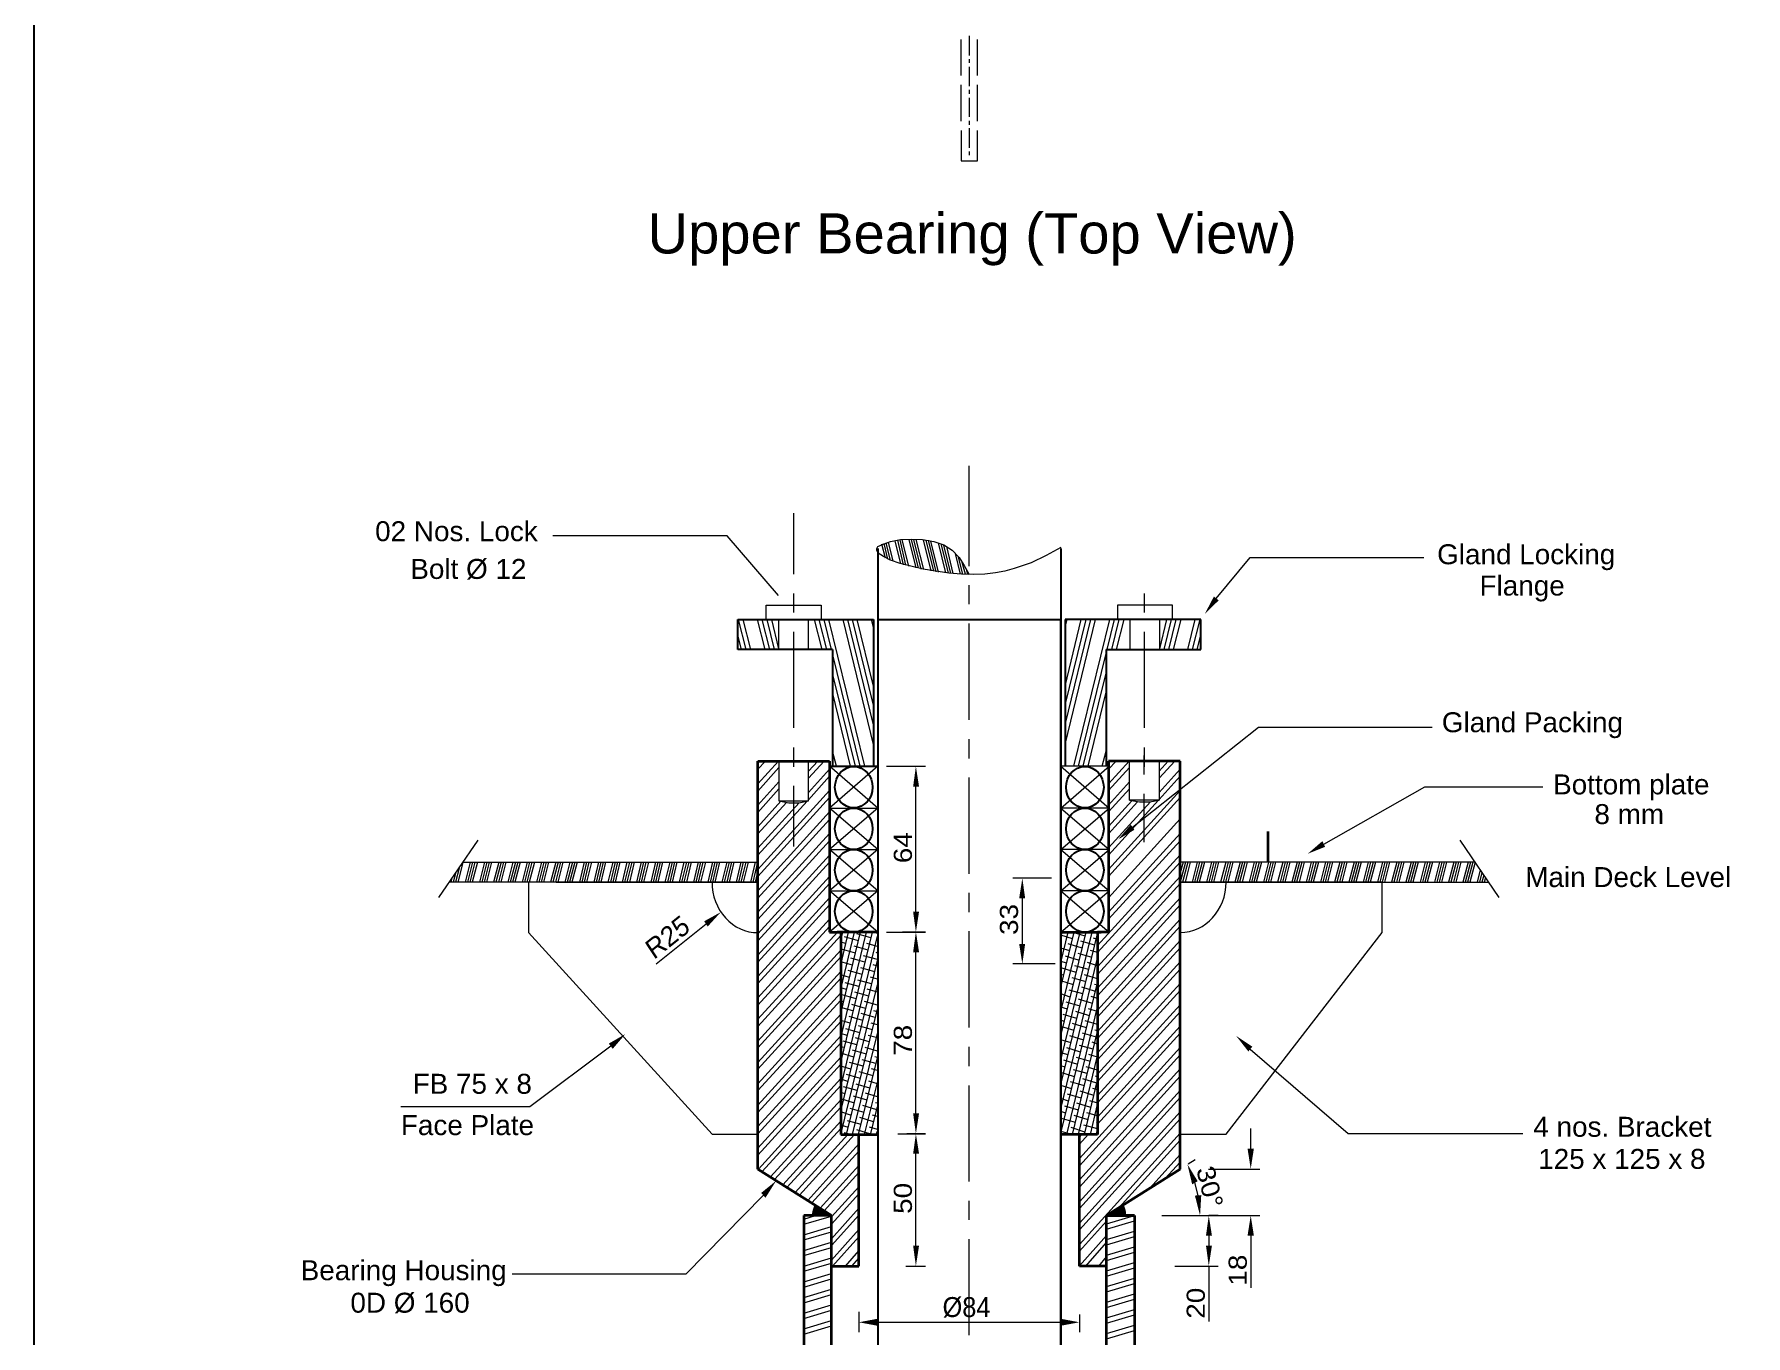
# Model space of a CAD drawing. Header units: inches. Extents: x 12838 to 25100, y 14333 to 18831.
# Drawn here: x 12838 to 13575, y 16891 to 17452 of the extents above; entities that cross this region are included whole.
import ezdxf

# ---------------------------------------------------------------- set-up
doc = ezdxf.new("R2010")
doc.units = ezdxf.units.IN
doc.header["$MEASUREMENT"] = 0
for name, color, linetype in [('1', 50, 'Continuous'), ('PDF3_Geometry', 7, 'Continuous'), ('PDF5_Geometry', 7, 'Continuous'), ('PDF5_Solid Fills', 7, 'Continuous'), ('PDF5_Text', 7, 'Continuous')]:
    doc.layers.add(name, color=color, linetype=linetype)
doc.styles.add('PDF Arial', font='arial.ttf')

msp = doc.modelspace()

# ---------------------------------------------------------------- linework, layer by layer
msp.add_lwpolyline([(12837.68468, 18310.24436), (20954.97252, 18310.24436), (20954.97252, 14778.63032), (12837.68468, 14778.63032)], close=True)
at = {"layer": '1'}
for p, q in [((13201.03497, 17230.17357), (13201.03497, 16859.67357)), ((13279.78497, 17230.17357), (13279.78497, 16859.67357)), ((13140.69406, 17186.67357), (13140.69406, 17199.61107)), ((13140.69406, 17199.61107), (13199.15997, 17199.61107)), ((13199.15997, 17199.61107), (13199.15997, 17136.42357)), ((13201.03497, 17199.6968), (13279.78497, 17199.6968)), ((13279.78497, 16859.29857), (13279.78497, 17199.84208)), ((13340.12588, 17199.61107), (13281.65997, 17199.61107)), ((13281.65997, 17199.61107), (13281.65997, 17136.42357)), ((13340.12588, 17186.67357), (13340.12588, 17199.61107)), ((13181.4327, 17186.67357), (13140.69406, 17186.67357)), ((13181.4327, 17186.67357), (13181.4327, 17136.42357)), ((13299.38724, 17186.67357), (13299.38724, 17136.42357)), ((13299.38724, 17186.67357), (13340.12588, 17186.67357)), ((13149.38724, 16962.98607), (13149.38724, 17138.67357)), ((13149.89861, 17138.67357), (13180.23952, 17138.67357)), ((13180.23952, 17138.67357), (13180.23952, 17064.98607)), ((13180.23952, 17136.42357), (13181.4327, 17136.42357)), ((13180.23952, 17136.42357), (13201.03497, 17136.42357)), ((13180.23952, 17064.98607), (13185.01224, 17064.98607)), ((13185.01224, 17064.98607), (13185.01224, 16977.79857)), ((13185.01224, 16977.79857), (13200.52361, 16977.79857)), ((13192.85315, 16977.79857), (13192.85315, 16921.17357)), ((13192.85315, 16921.17357), (13181.09179, 16921.17357))]:
    msp.add_line(p, q, dxfattribs=at)
for centre, start_param, end_param in [((13190.63724, 17127.42357), -1.570796327, 4.71238898), ((13290.1827, 17127.42357), 4.71238898, 10.995574288), ((13190.63724, 17109.51732), -1.570796327, 4.71238898), ((13290.1827, 17109.51732), 4.71238898, 10.995574288), ((13190.64068, 17091.70776), 4.71238898, 10.995574288), ((13290.17926, 17091.70776), 4.71238898, 10.995574288), ((13190.64068, 17073.89526), 4.71238898, 10.995574288), ((13290.17926, 17073.89526), 4.71238898, 10.995574288)]:
    msp.add_ellipse(centre, major_axis=(0, 8.90625), ratio=0.909090909, start_param=start_param, end_param=end_param, dxfattribs=at)
at = {"layer": 'PDF3_Geometry', "linetype": 'ByBlock', "lineweight": 18}
for points in [[(13236.84747, 17433.87194), (13236.84747, 17449.43444)], [(13240.40997, 17450.93444), (13240.40997, 17442.49694)], [(13243.97247, 17433.87194), (13243.97247, 17449.43444)], [(13240.40997, 17440.99694), (13240.40997, 17439.30944)], [(13240.40997, 17437.62194), (13240.40997, 17429.37194)], [(13236.84747, 17414.18444), (13236.84747, 17429.93444)], [(13240.40997, 17427.68444), (13240.40997, 17425.99694)], [(13243.97247, 17414.18444), (13243.97247, 17429.93444)], [(13240.40997, 17424.30944), (13240.40997, 17416.05944)], [(13240.40997, 17414.37194), (13240.40997, 17412.68444)], [(13240.40997, 17411.18444), (13240.40997, 17402.74694)], [(13236.84747, 17410.24694), (13236.84747, 17397.12194), (13243.97247, 17397.12194), (13243.97247, 17410.24694)], [(13240.40997, 17401.24694), (13240.40997, 17399.55944)]]:
    msp.add_lwpolyline(points, dxfattribs=at)
at = {"layer": 'PDF5_Geometry', "lineweight": 18}
for p, q in [((13240.40997, 17222.67357), (13240.40997, 17265.79857)), ((13164.89861, 17219.11107), (13164.89861, 17245.36107)), ((13210.75363, 17234.02024), (13215.3559, 17234.20774)), ((13217.56906, 17221.92357), (13214.50088, 17234.11107)), ((13215.3559, 17234.20774), (13220.29909, 17234.02024)), ((13218.59179, 17221.73607), (13215.52361, 17234.11107)), ((13219.61452, 17221.36107), (13216.54633, 17234.11107)), ((13220.8077, 17221.17357), (13217.56906, 17234.11107)), ((13200.52636, 17230.27024), (13201.03772, 17231.02024)), ((13200.52636, 17229.52024), (13200.52636, 17230.27024)), ((13201.20818, 17228.20774), (13200.52636, 17229.52024)), ((13201.03772, 17231.02024), (13203.25363, 17232.14524)), ((13203.42409, 17226.70774), (13201.20818, 17228.20774)), ((13204.27361, 17226.04857), (13202.73952, 17232.04857)), ((13203.25363, 17232.14524), (13206.49227, 17233.27024)), ((13206.49227, 17225.20774), (13203.42409, 17226.70774)), ((13205.29633, 17225.67357), (13203.76224, 17232.42357)), ((13206.48952, 17225.11107), (13204.61452, 17232.61107)), ((13207.6827, 17224.73607), (13205.63724, 17232.98607)), ((13206.49227, 17233.27024), (13210.75363, 17234.02024)), ((13210.92133, 17223.61107), (13208.53497, 17233.54857)), ((13212.11452, 17223.23607), (13209.5577, 17233.73607)), ((13213.13724, 17223.04857), (13210.58043, 17233.92357)), ((13214.33043, 17222.67357), (13211.4327, 17233.92357)), ((13220.29909, 17234.02024), (13225.07181, 17233.27024)), ((13224.04633, 17220.61107), (13220.63724, 17233.92357)), ((13225.06906, 17220.42357), (13221.83043, 17233.73607)), ((13226.09179, 17220.23607), (13222.85315, 17233.73607)), ((13227.11452, 17220.04857), (13223.87588, 17233.36107)), ((13225.07181, 17233.27024), (13229.50363, 17231.77024)), ((13230.35315, 17219.67357), (13227.11452, 17232.61107)), ((13231.37588, 17219.67357), (13228.3077, 17232.23607)), ((13232.39861, 17219.48607), (13229.50088, 17231.67357)), ((13229.50363, 17231.77024), (13233.08318, 17229.52024)), ((13233.42133, 17219.48607), (13230.69406, 17231.11107)), ((13233.08318, 17229.52024), (13235.9809, 17226.33274)), ((13236.65997, 17219.11107), (13234.44406, 17228.11107)), ((13273.4809, 17227.27024), (13267.00363, 17224.08274)), ((13279.78772, 17230.64524), (13273.4809, 17227.27024)), ((13210.58318, 17223.70774), (13206.49227, 17225.20774)), ((13215.18545, 17222.58274), (13210.58318, 17223.70774)), ((13220.46954, 17221.27024), (13215.18545, 17222.58274)), ((13231.54909, 17219.58274), (13220.46954, 17221.27024)), ((13237.00363, 17219.20774), (13231.54909, 17219.58274)), ((13237.6827, 17219.11107), (13235.8077, 17226.42357)), ((13235.9809, 17226.33274), (13238.19681, 17222.95774)), ((13238.70543, 17219.11107), (13237.34179, 17224.17357)), ((13238.19681, 17222.95774), (13240.41272, 17219.02024)), ((13239.72815, 17219.11107), (13239.21679, 17221.17357)), ((13251.66272, 17219.77024), (13247.06045, 17219.20774)), ((13255.75363, 17220.52024), (13251.66272, 17219.77024)), ((13259.67409, 17221.64524), (13255.75363, 17220.52024)), ((13267.00363, 17224.08274), (13259.67409, 17221.64524)), ((13242.28772, 17219.02024), (13237.00363, 17219.20774)), ((13240.40997, 17206.17357), (13240.40997, 17214.42357)), ((13247.06045, 17219.20774), (13242.28772, 17219.02024)), ((13152.96679, 17199.61107), (13152.96679, 17205.79857)), ((13152.96679, 17205.79857), (13176.65997, 17205.79857)), ((13164.89861, 17202.61107), (13164.89861, 17210.86107)), ((13176.65997, 17205.79857), (13176.65997, 17199.61107)), ((13327.85315, 17205.79857), (13304.15997, 17205.79857)), ((13304.15997, 17205.79857), (13304.15997, 17199.61107)), ((13315.92133, 17202.61107), (13315.92133, 17210.86107)), ((13327.85315, 17199.61107), (13327.85315, 17205.79857)), ((13144.27361, 17186.67357), (13141.03497, 17199.61107)), ((13146.31906, 17186.67357), (13143.08043, 17199.61107)), ((13152.45543, 17186.67357), (13149.21679, 17199.61107)), ((13154.50088, 17186.67357), (13151.26224, 17199.61107)), ((13156.54633, 17186.67357), (13153.3077, 17199.61107)), ((13158.42133, 17187.04857), (13155.35315, 17199.61107)), ((13158.42133, 17186.67357), (13158.42133, 17199.61107)), ((13171.20543, 17186.67357), (13171.20543, 17199.61107)), ((13177.00088, 17186.67357), (13173.76224, 17199.61107)), ((13179.04633, 17186.67357), (13175.8077, 17199.61107)), ((13181.09179, 17186.67357), (13177.85315, 17199.61107)), ((13195.40997, 17136.42357), (13179.89861, 17199.61107)), ((13199.15997, 17145.79857), (13186.03497, 17199.61107)), ((13199.15997, 17154.23607), (13188.08043, 17199.61107)), ((13199.15997, 17162.67357), (13190.12588, 17199.61107)), ((13199.15997, 17170.92357), (13192.17133, 17199.61107)), ((13199.15997, 17196.23607), (13198.3077, 17199.61107)), ((13240.40997, 17156.48607), (13240.40997, 17197.92357)), ((13281.65997, 17145.79857), (13294.78497, 17199.61107)), ((13281.65997, 17196.23607), (13282.51224, 17199.61107)), ((13281.65997, 17154.23607), (13292.73952, 17199.61107)), ((13281.65997, 17162.67357), (13290.69406, 17199.61107)), ((13281.65997, 17170.92357), (13288.64861, 17199.61107)), ((13285.40997, 17136.42357), (13300.92133, 17199.61107)), ((13299.72815, 17186.67357), (13302.96679, 17199.61107)), ((13301.77361, 17186.67357), (13305.01224, 17199.61107)), ((13303.81906, 17186.67357), (13307.0577, 17199.61107)), ((13309.61452, 17186.67357), (13309.61452, 17199.61107)), ((13322.39861, 17186.67357), (13322.39861, 17199.61107)), ((13322.39861, 17187.04857), (13325.46679, 17199.61107)), ((13324.27361, 17186.67357), (13327.51224, 17199.61107)), ((13326.31906, 17186.67357), (13329.5577, 17199.61107)), ((13328.36452, 17186.67357), (13331.60315, 17199.61107)), ((13334.50088, 17186.67357), (13337.73952, 17199.61107)), ((13336.54633, 17186.67357), (13339.78497, 17199.61107)), ((13142.22815, 17186.67357), (13140.69406, 17192.86107)), ((13164.89861, 17152.92357), (13164.89861, 17194.36107)), ((13315.92133, 17152.92357), (13315.92133, 17194.36107)), ((13338.59179, 17186.67357), (13340.12588, 17192.86107)), ((13193.36452, 17136.42357), (13181.4327, 17184.98607)), ((13287.45543, 17136.42357), (13299.38724, 17184.98607)), ((13191.31906, 17136.42357), (13181.4327, 17176.54857)), ((13289.50088, 17136.42357), (13299.38724, 17176.54857)), ((13189.27361, 17136.42357), (13181.4327, 17168.29857)), ((13291.54633, 17136.42357), (13299.38724, 17168.29857)), ((13240.40997, 17139.79857), (13240.40997, 17148.04857)), ((13149.38724, 17138.11107), (13149.89861, 17138.67357)), ((13149.38724, 17128.92357), (13158.25088, 17138.67357)), ((13149.38724, 17135.11107), (13152.62588, 17138.67357)), ((13158.42133, 17138.67357), (13158.42133, 17121.61107)), ((13164.89861, 17136.23607), (13164.89861, 17144.48607)), ((13171.20543, 17121.61107), (13171.20543, 17138.67357)), ((13171.20543, 17134.36107), (13175.12588, 17138.67357)), ((13171.20543, 17131.36107), (13177.85315, 17138.67357)), ((13183.13724, 17136.42357), (13181.4327, 17142.98607)), ((13297.6827, 17136.42357), (13299.38724, 17142.98607)), ((13300.40997, 17138.11107), (13300.92133, 17138.67357)), ((13300.40997, 17128.92357), (13309.27361, 17138.67357)), ((13300.40997, 17135.11107), (13303.64861, 17138.67357)), ((13309.44406, 17121.79857), (13309.44406, 17138.67357)), ((13315.75088, 17132.86107), (13315.75088, 17141.11107)), ((13315.92133, 17136.23607), (13315.92133, 17144.48607)), ((13322.22815, 17138.67357), (13322.22815, 17121.79857)), ((13322.22815, 17134.36107), (13325.97815, 17138.67357)), ((13322.22815, 17131.36107), (13328.87588, 17138.67357)), ((13149.38724, 17125.73607), (13158.42133, 17135.86107)), ((13171.20543, 17125.17357), (13180.23952, 17135.11107)), ((13171.20543, 17121.98607), (13180.23952, 17132.11107)), ((13201.03497, 17118.42357), (13180.23952, 17136.42357)), ((13180.23952, 17136.42357), (13201.03497, 17136.42357)), ((13201.03497, 17136.42357), (13180.23952, 17118.42357)), ((13204.78497, 17136.42357), (13221.48952, 17136.42357)), ((13240.40997, 17090.11107), (13240.40997, 17131.54857)), ((13279.78497, 17118.42357), (13300.58043, 17136.42357)), ((13300.58043, 17136.42357), (13279.78497, 17136.42357)), ((13279.78497, 17136.42357), (13300.58043, 17118.42357)), ((13279.78772, 16994.77024), (13279.78772, 17136.42357)), ((13300.40997, 17125.92357), (13309.44406, 17135.86107)), ((13322.22815, 17125.17357), (13331.26224, 17135.11107)), ((13322.22815, 17122.17357), (13331.26224, 17132.11107)), ((13149.38724, 17119.73607), (13158.42133, 17129.67357)), ((13149.38724, 17116.54857), (13158.42133, 17126.67357)), ((13149.38724, 17091.98607), (13180.23952, 17125.92357)), ((13164.89861, 17101.92357), (13164.89861, 17127.98607)), ((13217.39861, 17073.79857), (13217.39861, 17127.61107)), ((13300.40997, 17119.73607), (13309.44406, 17129.67357)), ((13300.40997, 17116.73607), (13309.44406, 17126.67357)), ((13300.40997, 17091.98607), (13331.26224, 17125.92357)), ((13315.75088, 17103.79857), (13315.75088, 17124.61107)), ((13149.38724, 17088.98607), (13180.23952, 17122.92357)), ((13149.38724, 17110.36107), (13159.27361, 17121.42357)), ((13149.38724, 17098.17357), (13170.52361, 17121.42357)), ((13149.38724, 17107.36107), (13161.65997, 17120.86107)), ((13149.38724, 17101.17357), (13167.11452, 17120.67357)), ((13149.38724, 17082.79857), (13180.23952, 17116.73607)), ((13158.42133, 17121.61107), (13171.20543, 17121.61107)), ((13158.42133, 17121.61107), (13162.6827, 17120.67357)), ((13162.6827, 17120.67357), (13166.94406, 17120.67357)), ((13166.94406, 17120.67357), (13171.20543, 17121.61107)), ((13201.03497, 17100.61107), (13180.23952, 17118.42357)), ((13180.23952, 17118.42357), (13201.03497, 17118.42357)), ((13201.03497, 17118.42357), (13180.23952, 17100.61107)), ((13279.78497, 17100.61107), (13300.58043, 17118.42357)), ((13300.58043, 17118.42357), (13279.78497, 17118.42357)), ((13279.78497, 17118.42357), (13300.58043, 17100.61107)), ((13300.40997, 17088.98607), (13331.26224, 17122.92357)), ((13300.40997, 17098.17357), (13321.88724, 17121.79857)), ((13300.40997, 17110.54857), (13310.46679, 17121.61107)), ((13300.40997, 17101.36107), (13318.47815, 17121.04857)), ((13300.40997, 17107.36107), (13312.85315, 17121.04857)), ((13322.22815, 17121.79857), (13309.44406, 17121.79857)), ((13309.44406, 17121.79857), (13313.70543, 17121.04857)), ((13313.70543, 17121.04857), (13317.96679, 17121.04857)), ((13317.96679, 17121.04857), (13322.22815, 17121.79857)), ((13149.38724, 17079.61107), (13180.23952, 17113.54857)), ((13300.40997, 17079.79857), (13331.26224, 17113.73607)), ((13012.00088, 17079.98607), (13028.87588, 17104.54857)), ((13149.38724, 17073.61107), (13180.23952, 17107.54857)), ((13149.38724, 17070.42357), (13180.23952, 17104.36107)), ((13300.40997, 17073.61107), (13331.26224, 17107.54857)), ((13300.40997, 17070.61107), (13331.26224, 17104.36107)), ((13468.64861, 17079.98607), (13451.77361, 17104.54857)), ((13022.22815, 17094.98607), (13020.1827, 17086.54857)), ((13022.56906, 17095.17357), (13149.38724, 17095.17357)), ((13025.46679, 17095.17357), (13023.25088, 17086.54857)), ((13026.48952, 17095.17357), (13024.27361, 17086.54857)), ((13027.51224, 17095.17357), (13025.29633, 17086.54857)), ((13028.53497, 17095.17357), (13026.31906, 17086.54857)), ((13031.60315, 17095.17357), (13029.38724, 17086.54857)), ((13032.62588, 17095.17357), (13030.40997, 17086.54857)), ((13033.64861, 17095.17357), (13031.4327, 17086.54857)), ((13034.67133, 17095.17357), (13032.45543, 17086.54857)), ((13037.73952, 17095.17357), (13035.52361, 17086.54857)), ((13038.76224, 17095.17357), (13036.54633, 17086.54857)), ((13039.78497, 17095.17357), (13037.56906, 17086.54857)), ((13040.8077, 17095.17357), (13038.59179, 17086.54857)), ((13043.87588, 17095.17357), (13041.65997, 17086.54857)), ((13044.89861, 17095.17357), (13042.6827, 17086.54857)), ((13045.92133, 17095.17357), (13043.70543, 17086.54857)), ((13046.94406, 17095.17357), (13044.72815, 17086.54857)), ((13050.01224, 17095.17357), (13047.79633, 17086.54857)), ((13051.03497, 17095.17357), (13048.81906, 17086.54857)), ((13052.0577, 17095.17357), (13049.84179, 17086.54857)), ((13053.08043, 17095.17357), (13050.86452, 17086.54857)), ((13056.14861, 17095.17357), (13053.9327, 17086.54857)), ((13057.17133, 17095.17357), (13054.95543, 17086.54857)), ((13058.19406, 17095.17357), (13055.97815, 17086.54857)), ((13059.21679, 17095.17357), (13057.00088, 17086.54857)), ((13062.28497, 17095.17357), (13060.06906, 17086.54857)), ((13063.3077, 17095.17357), (13061.09179, 17086.54857)), ((13064.33043, 17095.17357), (13062.11452, 17086.54857)), ((13065.35315, 17095.17357), (13063.13724, 17086.54857)), ((13068.42133, 17095.17357), (13066.20543, 17086.54857)), ((13069.44406, 17095.17357), (13067.22815, 17086.54857)), ((13070.46679, 17095.17357), (13068.25088, 17086.54857)), ((13071.48952, 17095.17357), (13069.27361, 17086.54857)), ((13074.5577, 17095.17357), (13072.51224, 17086.54857)), ((13075.58043, 17095.17357), (13073.53497, 17086.54857)), ((13076.60315, 17095.17357), (13074.5577, 17086.54857)), ((13077.62588, 17095.17357), (13075.58043, 17086.54857)), ((13080.69406, 17095.17357), (13078.64861, 17086.54857)), ((13081.71679, 17095.17357), (13079.67133, 17086.54857)), ((13082.73952, 17095.17357), (13080.69406, 17086.54857)), ((13083.76224, 17095.17357), (13081.71679, 17086.54857)), ((13086.83043, 17095.17357), (13084.78497, 17086.54857)), ((13087.85315, 17095.17357), (13085.8077, 17086.54857)), ((13088.87588, 17095.17357), (13086.83043, 17086.54857)), ((13089.89861, 17095.17357), (13087.85315, 17086.54857)), ((13092.96679, 17095.17357), (13090.92133, 17086.54857)), ((13093.98952, 17095.17357), (13091.94406, 17086.54857)), ((13095.01224, 17095.17357), (13092.96679, 17086.54857)), ((13096.03497, 17095.17357), (13093.98952, 17086.54857)), ((13099.10315, 17095.17357), (13097.0577, 17086.54857)), ((13100.12588, 17095.17357), (13098.08043, 17086.54857)), ((13101.14861, 17095.17357), (13099.10315, 17086.54857)), ((13102.17133, 17095.17357), (13100.12588, 17086.54857)), ((13105.23952, 17095.17357), (13103.19406, 17086.54857)), ((13106.26224, 17095.17357), (13104.21679, 17086.54857)), ((13107.28497, 17095.17357), (13105.23952, 17086.54857)), ((13108.3077, 17095.17357), (13106.26224, 17086.54857)), ((13111.37588, 17095.17357), (13109.33043, 17086.54857)), ((13112.39861, 17095.17357), (13110.35315, 17086.54857)), ((13113.42133, 17095.17357), (13111.37588, 17086.54857)), ((13114.44406, 17095.17357), (13112.39861, 17086.54857)), ((13117.51224, 17095.17357), (13115.46679, 17086.54857)), ((13118.53497, 17095.17357), (13116.48952, 17086.54857)), ((13119.5577, 17095.17357), (13117.51224, 17086.54857)), ((13120.58043, 17095.17357), (13118.53497, 17086.54857)), ((13123.64861, 17095.17357), (13121.60315, 17086.54857)), ((13124.67133, 17095.17357), (13122.62588, 17086.54857)), ((13125.69406, 17095.17357), (13123.64861, 17086.54857)), ((13126.71679, 17095.17357), (13124.67133, 17086.54857)), ((13129.78497, 17095.17357), (13127.73952, 17086.54857)), ((13130.8077, 17095.17357), (13128.76224, 17086.54857)), ((13131.83043, 17095.17357), (13129.78497, 17086.54857)), ((13132.85315, 17095.17357), (13130.8077, 17086.54857)), ((13135.92133, 17095.17357), (13133.87588, 17086.54857)), ((13136.94406, 17095.17357), (13134.89861, 17086.54857)), ((13137.96679, 17095.17357), (13135.92133, 17086.54857)), ((13138.98952, 17095.17357), (13136.94406, 17086.54857)), ((13142.0577, 17095.17357), (13140.01224, 17086.54857)), ((13143.08043, 17095.17357), (13141.03497, 17086.54857)), ((13144.10315, 17095.17357), (13142.0577, 17086.54857)), ((13145.12588, 17095.17357), (13143.08043, 17086.54857)), ((13148.19406, 17095.17357), (13146.14861, 17086.54857)), ((13149.21679, 17095.17357), (13147.17133, 17086.54857)), ((13149.38724, 17064.23607), (13180.23952, 17098.17357)), ((13149.38724, 17061.23607), (13180.23952, 17095.17357)), ((13201.03497, 17082.79857), (13180.23952, 17100.61107)), ((13180.23952, 17100.61107), (13201.03497, 17100.61107)), ((13201.03497, 17100.61107), (13180.23952, 17082.79857)), ((13279.78497, 17082.79857), (13300.58043, 17100.61107)), ((13300.58043, 17100.61107), (13279.78497, 17100.61107)), ((13279.78497, 17100.61107), (13300.58043, 17082.79857)), ((13279.78497, 17095.17357), (13279.78497, 16859.29857)), ((13295.63724, 17059.17357), (13331.26224, 17098.36107)), ((13331.26224, 17095.17357), (13295.63724, 17056.17357)), ((13458.08043, 17095.17357), (13331.26224, 17095.17357)), ((13332.45543, 17095.17357), (13331.26224, 17090.48607)), ((13333.47815, 17095.17357), (13331.26224, 17086.54857)), ((13334.50088, 17095.17357), (13332.28497, 17086.54857)), ((13335.52361, 17095.17357), (13333.3077, 17086.54857)), ((13338.59179, 17095.17357), (13336.37588, 17086.54857)), ((13339.61452, 17095.17357), (13337.39861, 17086.54857)), ((13340.63724, 17095.17357), (13338.42133, 17086.54857)), ((13341.65997, 17095.17357), (13339.44406, 17086.54857)), ((13344.72815, 17095.17357), (13342.51224, 17086.54857)), ((13345.75088, 17095.17357), (13343.53497, 17086.54857)), ((13346.77361, 17095.17357), (13344.5577, 17086.54857)), ((13347.79633, 17095.17357), (13345.58043, 17086.54857)), ((13350.86452, 17095.17357), (13348.64861, 17086.54857)), ((13351.88724, 17095.17357), (13349.67133, 17086.54857)), ((13352.90997, 17095.17357), (13350.69406, 17086.54857)), ((13353.9327, 17095.17357), (13351.71679, 17086.54857)), ((13357.00088, 17095.17357), (13354.78497, 17086.54857)), ((13358.02361, 17095.17357), (13355.8077, 17086.54857)), ((13359.04633, 17095.17357), (13356.83043, 17086.54857)), ((13360.06906, 17095.17357), (13357.85315, 17086.54857)), ((13363.13724, 17095.17357), (13360.92133, 17086.54857)), ((13364.15997, 17095.17357), (13361.94406, 17086.54857)), ((13365.1827, 17095.17357), (13362.96679, 17086.54857)), ((13366.20543, 17095.17357), (13363.98952, 17086.54857)), ((13369.27361, 17095.17357), (13367.0577, 17086.54857)), ((13370.29633, 17095.17357), (13368.08043, 17086.54857)), ((13371.31906, 17095.17357), (13369.10315, 17086.54857)), ((13372.34179, 17095.17357), (13370.12588, 17086.54857)), ((13375.40997, 17095.17357), (13373.19406, 17086.54857)), ((13376.4327, 17095.17357), (13374.21679, 17086.54857)), ((13377.45543, 17095.17357), (13375.23952, 17086.54857)), ((13378.47815, 17095.17357), (13376.26224, 17086.54857)), ((13381.54633, 17095.17357), (13379.33043, 17086.54857)), ((13382.56906, 17095.17357), (13380.35315, 17086.54857)), ((13383.59179, 17095.17357), (13381.37588, 17086.54857)), ((13384.61452, 17095.17357), (13382.39861, 17086.54857)), ((13387.6827, 17095.17357), (13385.46679, 17086.54857)), ((13388.70543, 17095.17357), (13386.48952, 17086.54857)), ((13389.72815, 17095.17357), (13387.51224, 17086.54857)), ((13390.75088, 17095.17357), (13388.53497, 17086.54857)), ((13393.81906, 17095.17357), (13391.60315, 17086.54857)), ((13394.84179, 17095.17357), (13392.62588, 17086.54857)), ((13395.86452, 17095.17357), (13393.64861, 17086.54857)), ((13396.88724, 17095.17357), (13394.67133, 17086.54857)), ((13399.95543, 17095.17357), (13397.73952, 17086.54857)), ((13400.97815, 17095.17357), (13398.76224, 17086.54857)), ((13402.00088, 17095.17357), (13399.78497, 17086.54857)), ((13403.02361, 17095.17357), (13400.8077, 17086.54857)), ((13406.09179, 17095.17357), (13403.87588, 17086.54857)), ((13407.11452, 17095.17357), (13404.89861, 17086.54857)), ((13408.13724, 17095.17357), (13405.92133, 17086.54857)), ((13409.15997, 17095.17357), (13406.94406, 17086.54857)), ((13412.22815, 17095.17357), (13410.01224, 17086.54857)), ((13413.25088, 17095.17357), (13411.03497, 17086.54857)), ((13414.27361, 17095.17357), (13412.0577, 17086.54857)), ((13415.29633, 17095.17357), (13413.08043, 17086.54857)), ((13418.36452, 17095.17357), (13416.14861, 17086.54857)), ((13419.38724, 17095.17357), (13417.17133, 17086.54857)), ((13420.40997, 17095.17357), (13418.19406, 17086.54857)), ((13421.4327, 17095.17357), (13419.21679, 17086.54857)), ((13424.50088, 17095.17357), (13422.28497, 17086.54857)), ((13425.52361, 17095.17357), (13423.3077, 17086.54857)), ((13426.54633, 17095.17357), (13424.33043, 17086.54857)), ((13427.56906, 17095.17357), (13425.35315, 17086.54857)), ((13430.63724, 17095.17357), (13428.42133, 17086.54857)), ((13431.65997, 17095.17357), (13429.44406, 17086.54857)), ((13432.6827, 17095.17357), (13430.46679, 17086.54857)), ((13433.70543, 17095.17357), (13431.48952, 17086.54857)), ((13436.77361, 17095.17357), (13434.5577, 17086.54857)), ((13437.79633, 17095.17357), (13435.58043, 17086.54857)), ((13438.81906, 17095.17357), (13436.60315, 17086.54857)), ((13439.84179, 17095.17357), (13437.62588, 17086.54857)), ((13442.90997, 17095.17357), (13440.69406, 17086.54857)), ((13443.9327, 17095.17357), (13441.71679, 17086.54857)), ((13444.95543, 17095.17357), (13442.73952, 17086.54857)), ((13445.97815, 17095.17357), (13443.76224, 17086.54857)), ((13449.04633, 17095.17357), (13446.83043, 17086.54857)), ((13450.06906, 17095.17357), (13447.85315, 17086.54857)), ((13451.09179, 17095.17357), (13448.87588, 17086.54857)), ((13452.11452, 17095.17357), (13449.89861, 17086.54857)), ((13455.1827, 17095.17357), (13452.96679, 17086.54857)), ((13456.20543, 17095.17357), (13453.98952, 17086.54857)), ((13457.22815, 17095.17357), (13455.01224, 17086.54857)), ((13458.25088, 17095.17357), (13456.03497, 17086.54857)), ((13017.45543, 17087.86107), (13017.11452, 17086.54857)), ((13019.15997, 17090.29857), (13018.13724, 17086.54857)), ((13020.69406, 17092.54857), (13019.15997, 17086.54857)), ((13149.38724, 17091.61107), (13148.19406, 17086.54857)), ((13149.38724, 17087.48607), (13149.21679, 17086.54857)), ((13149.38724, 17055.04857), (13180.23952, 17088.98607)), ((13275.86452, 17088.23607), (13259.15997, 17088.23607)), ((13295.63724, 17049.98607), (13331.26224, 17088.98607)), ((13460.46679, 17091.79857), (13459.10315, 17086.54857)), ((13461.14861, 17090.67357), (13460.12588, 17086.54857)), ((13462.00088, 17089.54857), (13461.14861, 17086.54857)), ((13462.6827, 17088.42357), (13462.17133, 17086.54857)), ((13149.38724, 17086.54857), (13016.60315, 17086.54857)), ((13050.52361, 17086.54857), (13050.52361, 17064.79857)), ((13062.45543, 17086.54857), (13149.38724, 17086.54857)), ((13149.38724, 17052.04857), (13180.23952, 17085.98607)), ((13149.38724, 17045.86107), (13180.23952, 17079.79857)), ((13201.03497, 17064.98607), (13180.23952, 17082.79857)), ((13180.23952, 17082.79857), (13201.03497, 17082.79857)), ((13201.03497, 17082.79857), (13180.23952, 17064.98607)), ((13240.40997, 17073.61107), (13240.40997, 17081.86107)), ((13263.25088, 17059.92357), (13263.25088, 17079.61107)), ((13279.78497, 17064.98607), (13300.58043, 17082.79857)), ((13300.58043, 17082.79857), (13279.78497, 17082.79857)), ((13279.78497, 17082.79857), (13300.58043, 17064.98607)), ((13295.63724, 17046.79857), (13331.26224, 17085.98607)), ((13295.63724, 17040.79857), (13331.26224, 17079.79857)), ((13418.19406, 17086.54857), (13331.26224, 17086.54857)), ((13331.26224, 17086.54857), (13464.04633, 17086.54857)), ((13418.19406, 17064.79857), (13418.19406, 17086.54857)), ((13149.38724, 17042.86107), (13180.23952, 17076.79857)), ((13295.63724, 17037.61107), (13331.26224, 17076.79857)), ((13050.52361, 17064.79857), (13129.61452, 16977.98607)), ((13105.58043, 17051.29857), (13127.0577, 17068.54857)), ((13149.38724, 17036.67357), (13180.23952, 17070.61107)), ((13149.38724, 17033.48607), (13180.23952, 17067.42357)), ((13149.38724, 17027.48607), (13183.64861, 17064.98607)), ((13185.01224, 17061.42357), (13185.86452, 17064.98607)), ((13185.01224, 17050.92357), (13188.42133, 17064.98607)), ((13185.01224, 17040.42357), (13190.97815, 17064.98607)), ((13185.01224, 17029.92357), (13193.53497, 17064.98607)), ((13185.01224, 17019.42357), (13196.09179, 17064.98607)), ((13185.01224, 17008.92357), (13198.64861, 17064.98607)), ((13200.86452, 17064.42357), (13198.81906, 17064.98607)), ((13204.78497, 17064.98607), (13221.48952, 17064.98607)), ((13211.60315, 17065.17357), (13221.48952, 17065.17357)), ((13240.40997, 17023.92357), (13240.40997, 17065.36107)), ((13279.78497, 17062.36107), (13280.46679, 17064.98607)), ((13279.78497, 17051.86107), (13283.02361, 17064.98607)), ((13279.78497, 17041.36107), (13285.58043, 17064.98607)), ((13279.78497, 17030.86107), (13288.13724, 17064.98607)), ((13279.78497, 17020.36107), (13290.69406, 17064.98607)), ((13279.78497, 17009.86107), (13293.25088, 17064.98607)), ((13290.35315, 17063.29857), (13284.72815, 17064.98607)), ((13295.63724, 17064.61107), (13294.27361, 17064.98607)), ((13295.63724, 17031.42357), (13331.26224, 17070.61107)), ((13295.63724, 17028.42357), (13331.26224, 17067.61107)), ((13351.03497, 16977.98607), (13418.19406, 17064.79857)), ((13149.38724, 17024.29857), (13185.01224, 17063.48607)), ((13149.38724, 17018.11107), (13185.01224, 17057.29857)), ((13185.01224, 16998.42357), (13200.86452, 17063.29857)), ((13187.22815, 17060.11107), (13185.01224, 17060.67357)), ((13191.31906, 17055.98607), (13185.35315, 17057.67357)), ((13192.6827, 17061.23607), (13186.71679, 17062.92357)), ((13196.77361, 17057.29857), (13190.8077, 17058.98607)), ((13197.96679, 17062.54857), (13192.00088, 17064.23607)), ((13200.86452, 17058.79857), (13196.26224, 17060.11107)), ((13279.78497, 16999.36107), (13295.63724, 17064.23607)), ((13284.89861, 17062.17357), (13279.78497, 17063.67357)), ((13283.70543, 17056.92357), (13279.78497, 17058.04857)), ((13288.98952, 17058.04857), (13283.02361, 17059.92357)), ((13294.44406, 17059.36107), (13288.47815, 17061.04857)), ((13295.63724, 17061.79857), (13293.9327, 17062.36107)), ((13295.63724, 17022.23607), (13331.26224, 17061.42357)), ((13295.63724, 17019.23607), (13331.26224, 17058.23607)), ((13149.38724, 17015.11107), (13185.01224, 17054.29857)), ((13185.86452, 17054.86107), (13185.01224, 17055.04857)), ((13185.01224, 16987.92357), (13200.86452, 17052.79857)), ((13190.12588, 17050.73607), (13185.01224, 17052.23607)), ((13195.40997, 17052.04857), (13189.44406, 17053.73607)), ((13200.86452, 17053.17357), (13194.89861, 17054.86107)), ((13200.86452, 17050.36107), (13198.98952, 17050.92357)), ((13200.86452, 17055.98607), (13200.35315, 17056.17357)), ((13217.39861, 16986.98607), (13217.39861, 17056.36107)), ((13277.39861, 17051.29857), (13259.15997, 17051.29857)), ((13279.78497, 16988.86107), (13295.63724, 17053.73607)), ((13282.34179, 17051.67357), (13279.78497, 17052.42357)), ((13287.79633, 17052.79857), (13281.83043, 17054.67357)), ((13291.88724, 17048.86107), (13285.92133, 17050.54857)), ((13293.25088, 17054.11107), (13287.28497, 17055.79857)), ((13295.63724, 17050.54857), (13291.37588, 17051.86107)), ((13295.63724, 17056.17357), (13292.56906, 17057.11107)), ((13295.63724, 17013.04857), (13331.26224, 17052.23607)), ((13149.38724, 17008.92357), (13185.01224, 17048.11107)), ((13149.38724, 17005.92357), (13185.01224, 17045.11107)), ((13188.76224, 17045.48607), (13185.01224, 17046.61107)), ((13192.85315, 17041.54857), (13186.88724, 17043.23607)), ((13194.21679, 17046.79857), (13188.25088, 17048.48607)), ((13198.3077, 17042.67357), (13192.34179, 17044.36107)), ((13199.67133, 17047.92357), (13193.70543, 17049.61107)), ((13200.86452, 17044.73607), (13197.79633, 17045.67357)), ((13281.14861, 17046.42357), (13279.78497, 17046.79857)), ((13285.23952, 17042.29857), (13279.78497, 17043.98607)), ((13279.78497, 16978.36107), (13295.63724, 17043.23607)), ((13286.4327, 17047.54857), (13280.46679, 17049.42357)), ((13290.69406, 17043.61107), (13284.72815, 17045.29857)), ((13295.63724, 17044.92357), (13290.01224, 17046.61107)), ((13295.63724, 17042.11107), (13294.27361, 17042.48607)), ((13295.63724, 17047.73607), (13295.46679, 17047.73607)), ((13295.63724, 17010.04857), (13331.26224, 17049.04857)), ((13295.63724, 17003.86107), (13331.26224, 17042.86107)), ((13149.38724, 16999.73607), (13185.01224, 17038.92357)), ((13149.38724, 16996.73607), (13185.01224, 17035.73607)), ((13185.01224, 16977.79857), (13200.86452, 17042.29857)), ((13187.56906, 17040.23607), (13185.01224, 17040.98607)), ((13186.20543, 17034.98607), (13185.01224, 17035.36107)), ((13191.65997, 17036.29857), (13185.69406, 17037.98607)), ((13197.11452, 17037.42357), (13191.14861, 17039.11107)), ((13200.86452, 17033.48607), (13195.23952, 17035.17357)), ((13200.86452, 17039.11107), (13196.4327, 17040.42357)), ((13200.86452, 17036.29857), (13200.69406, 17036.29857)), ((13283.87588, 17037.04857), (13279.78497, 17038.36107)), ((13289.33043, 17038.36107), (13283.36452, 17040.04857)), ((13293.42133, 17034.23607), (13287.45543, 17036.11107)), ((13294.78497, 17039.48607), (13288.81906, 17041.36107)), ((13295.63724, 17036.48607), (13292.90997, 17037.23607)), ((13295.63724, 17000.67357), (13331.26224, 17039.86107)), ((13149.38724, 16990.54857), (13185.01224, 17029.73607)), ((13190.29633, 17031.04857), (13185.01224, 17032.54857)), ((13187.56906, 16977.79857), (13200.86452, 17031.79857)), ((13194.5577, 17026.92357), (13188.59179, 17028.61107)), ((13195.75088, 17032.17357), (13189.78497, 17033.86107)), ((13199.84179, 17028.23607), (13193.87588, 17029.92357)), ((13200.86452, 17030.67357), (13199.33043, 17031.04857)), ((13282.6827, 17031.79857), (13279.78497, 17032.73607)), ((13286.77361, 17027.86107), (13280.8077, 17029.54857)), ((13288.13724, 17033.11107), (13282.17133, 17034.79857)), ((13282.34179, 16977.79857), (13295.63724, 17032.73607)), ((13292.22815, 17028.98607), (13286.26224, 17030.86107)), ((13295.63724, 17030.86107), (13291.71679, 17031.98607)), ((13295.63724, 16994.67357), (13331.26224, 17033.67357)), ((13295.63724, 16991.48607), (13331.26224, 17030.67357)), ((13149.38724, 16987.36107), (13185.01224, 17026.54857)), ((13149.38724, 16981.36107), (13185.01224, 17020.36107)), ((13189.10315, 17025.79857), (13185.01224, 17026.92357)), ((13187.73952, 17020.54857), (13185.01224, 17021.29857)), ((13193.19406, 17021.67357), (13187.22815, 17023.36107)), ((13190.12588, 16977.79857), (13200.86452, 17021.29857)), ((13198.64861, 17022.98607), (13192.6827, 17024.67357)), ((13200.86452, 17019.42357), (13196.77361, 17020.54857)), ((13200.86452, 17025.04857), (13198.13724, 17025.79857)), ((13281.31906, 17026.54857), (13279.78497, 17027.11107)), ((13285.58043, 17022.61107), (13279.78497, 17024.29857)), ((13280.12588, 17021.29857), (13279.78497, 17021.48607)), ((13289.67133, 17018.48607), (13283.70543, 17020.36107)), ((13290.86452, 17023.73607), (13284.89861, 17025.61107)), ((13284.89861, 16977.79857), (13295.63724, 17022.23607)), ((13295.12588, 17019.79857), (13289.15997, 17021.48607)), ((13295.63724, 17025.23607), (13290.35315, 17026.73607)), ((13295.63724, 17022.42357), (13294.44406, 17022.79857)), ((13295.63724, 16985.29857), (13331.26224, 17024.48607)), ((13295.63724, 16982.29857), (13331.26224, 17021.48607)), ((13149.38724, 16978.17357), (13185.01224, 17017.36107)), ((13186.54633, 17015.29857), (13185.01224, 17015.67357)), ((13192.00088, 17016.42357), (13186.03497, 17018.11107)), ((13196.09179, 17012.48607), (13190.12588, 17014.17357)), ((13197.28497, 17017.73607), (13191.31906, 17019.42357)), ((13200.86452, 17013.79857), (13195.58043, 17015.29857)), ((13240.40997, 17007.23607), (13240.40997, 17015.67357)), ((13284.21679, 17017.36107), (13279.78497, 17018.67357)), ((13283.02361, 17012.11107), (13279.78497, 17013.04857)), ((13288.3077, 17013.23607), (13282.34179, 17015.11107)), ((13293.76224, 17014.54857), (13287.79633, 17016.23607)), ((13287.79633, 16967.48607), (13331.26224, 17015.29857)), ((13295.63724, 17016.79857), (13293.25088, 17017.54857)), ((13149.38724, 16971.98607), (13185.01224, 17011.17357)), ((13149.38724, 16968.98607), (13185.01224, 17008.17357)), ((13190.63724, 17011.17357), (13185.01224, 17012.86107)), ((13185.1827, 17010.04857), (13185.01224, 17010.04857)), ((13189.44406, 17005.92357), (13185.01224, 17007.23607)), ((13194.72815, 17007.23607), (13188.76224, 17008.92357)), ((13192.6827, 16977.79857), (13200.86452, 17010.79857)), ((13200.1827, 17008.36107), (13194.21679, 17010.04857)), ((13200.86452, 17005.36107), (13198.3077, 17006.11107)), ((13200.86452, 17010.98607), (13199.67133, 17011.36107)), ((13281.65997, 17006.86107), (13279.78497, 17007.42357)), ((13287.11452, 17007.98607), (13281.14861, 17009.86107)), ((13291.20543, 17004.04857), (13285.23952, 17005.73607)), ((13292.56906, 17009.29857), (13286.60315, 17010.98607)), ((13287.45543, 16977.79857), (13295.63724, 17011.73607)), ((13287.79633, 16964.29857), (13331.26224, 17012.11107)), ((13287.79633, 16958.29857), (13331.26224, 17006.11107)), ((13295.63724, 17005.54857), (13290.69406, 17007.04857)), ((13295.63724, 17011.17357), (13291.88724, 17012.29857)), ((13149.5577, 16962.98607), (13185.01224, 17001.98607)), ((13151.26224, 16961.86107), (13185.01224, 16998.98607)), ((13188.08043, 17000.67357), (13185.01224, 17001.61107)), ((13192.17133, 16996.73607), (13186.20543, 16998.42357)), ((13193.53497, 17001.98607), (13187.56906, 17003.67357)), ((13197.62588, 16997.86107), (13191.65997, 16999.54857)), ((13198.98952, 17003.11107), (13193.02361, 17004.79857)), ((13195.23952, 16977.79857), (13200.86452, 17000.29857)), ((13200.86452, 16999.73607), (13197.11452, 17000.86107)), ((13240.40997, 16957.54857), (13240.40997, 16998.98607)), ((13285.75088, 17002.73607), (13279.78497, 17004.61107)), ((13280.46679, 17001.61107), (13279.78497, 17001.79857)), ((13284.5577, 16997.48607), (13279.78497, 16998.98607)), ((13290.01224, 16998.79857), (13284.04633, 17000.48607)), ((13287.79633, 16955.11107), (13331.26224, 17002.92357)), ((13295.29633, 16999.92357), (13289.33043, 17001.79857)), ((13290.01224, 16977.79857), (13295.63724, 17001.23607)), ((13295.63724, 17002.73607), (13294.78497, 17002.92357)), ((13154.84179, 16959.61107), (13185.01224, 16992.79857)), ((13186.88724, 16995.42357), (13185.01224, 16995.98607)), ((13190.97815, 16991.29857), (13185.01224, 16993.17357)), ((13196.4327, 16992.61107), (13190.46679, 16994.29857)), ((13200.86452, 16994.11107), (13195.75088, 16995.61107)), ((13200.86452, 16991.29857), (13200.01224, 16991.48607)), ((13283.19406, 16992.23607), (13279.78497, 16993.36107)), ((13288.64861, 16993.54857), (13282.6827, 16995.23607)), ((13292.73952, 16989.42357), (13286.77361, 16991.29857)), ((13287.79633, 16948.92357), (13331.26224, 16996.73607)), ((13287.79633, 16945.92357), (13331.26224, 16993.73607)), ((13294.10315, 16994.67357), (13288.13724, 16996.54857)), ((13292.22815, 16992.42357), (13295.63724, 16991.48607)), ((13295.63724, 16997.11107), (13293.59179, 16997.67357)), ((13156.54633, 16958.48607), (13185.01224, 16989.61107)), ((13160.12588, 16956.23607), (13185.01224, 16983.61107)), ((13185.52361, 16990.17357), (13185.01224, 16990.36107)), ((13189.61452, 16986.04857), (13185.01224, 16987.54857)), ((13193.87588, 16982.11107), (13187.90997, 16983.79857)), ((13195.06906, 16987.36107), (13189.10315, 16989.04857)), ((13199.15997, 16983.23607), (13193.19406, 16985.11107)), ((13200.52361, 16988.48607), (13194.5577, 16990.36107)), ((13197.79633, 16977.79857), (13200.86452, 16989.79857)), ((13200.86452, 16985.67357), (13198.64861, 16986.23607)), ((13282.00088, 16986.98607), (13279.78497, 16987.73607)), ((13286.09179, 16983.04857), (13280.12588, 16984.73607)), ((13287.45543, 16988.29857), (13281.48952, 16989.98607)), ((13291.54633, 16984.17357), (13285.58043, 16986.04857)), ((13287.79633, 16939.73607), (13331.26224, 16987.54857)), ((13287.79633, 16936.73607), (13331.26224, 16984.54857)), ((13295.63724, 16985.86107), (13291.03497, 16987.17357)), ((13292.56906, 16977.79857), (13295.63724, 16990.73607)), ((13129.61452, 16977.98607), (13149.38724, 16977.98607)), ((13162.00088, 16955.11107), (13185.01224, 16980.42357)), ((13165.40997, 16952.86107), (13188.08043, 16977.79857)), ((13167.28497, 16951.73607), (13190.97815, 16977.79857)), ((13188.42133, 16980.79857), (13185.01224, 16981.92357)), ((13189.44406, 16977.79857), (13186.54633, 16978.54857)), ((13197.96679, 16977.98607), (13192.00088, 16979.86107)), ((13200.86452, 16980.04857), (13197.45543, 16980.98607)), ((13200.35315, 16977.79857), (13200.86452, 16979.29857)), ((13209.5577, 16978.17357), (13221.48952, 16978.17357)), ((13221.48952, 16978.17357), (13213.47815, 16978.17357)), ((13280.63724, 16981.73607), (13279.78497, 16982.11107)), ((13279.78497, 16979.29857), (13284.89861, 16977.79857)), ((13290.1827, 16978.92357), (13284.21679, 16980.79857)), ((13287.79633, 16930.54857), (13331.26224, 16978.36107)), ((13287.79633, 16976.67357), (13288.81906, 16977.79857)), ((13287.79633, 16973.67357), (13291.54633, 16977.79857)), ((13295.63724, 16980.23607), (13289.67133, 16981.92357)), ((13294.44406, 16977.79857), (13293.76224, 16977.98607)), ((13295.63724, 16983.04857), (13295.12588, 16983.23607)), ((13295.12588, 16977.79857), (13295.63724, 16980.23607)), ((13331.26224, 16977.98607), (13351.03497, 16977.98607)), ((13361.60315, 16971.79857), (13361.60315, 16980.42357)), ((13170.86452, 16949.48607), (13192.85315, 16973.86107)), ((13172.56906, 16948.36107), (13192.85315, 16970.67357)), ((13217.39861, 16929.98607), (13217.39861, 16969.54857)), ((13304.84179, 16946.29857), (13331.26224, 16975.36107)), ((13318.13724, 16954.73607), (13331.26224, 16969.17357)), ((13176.14861, 16946.11107), (13192.85315, 16964.48607)), ((13177.85315, 16944.98607), (13192.85315, 16961.48607)), ((13324.78497, 16958.86107), (13331.26224, 16965.98607)), ((13334.67133, 16965.23607), (13337.73952, 16967.11107)), ((13343.36452, 16962.98607), (13365.52361, 16962.98607)), ((13181.09179, 16942.36107), (13192.85315, 16955.29857)), ((13338.9327, 16951.54857), (13337.56906, 16957.17357)), ((13181.09179, 16939.17357), (13192.85315, 16952.29857)), ((13240.40997, 16941.04857), (13240.40997, 16949.29857)), ((13169.15997, 16941.42357), (13174.10315, 16942.92357)), ((13169.15997, 16939.17357), (13181.09179, 16942.73607)), ((13181.09179, 16932.98607), (13192.85315, 16946.11107)), ((13181.09179, 16929.98607), (13192.85315, 16943.11107)), ((13287.79633, 16927.54857), (13299.5577, 16940.48607)), ((13299.5577, 16939.36107), (13311.48952, 16942.92357)), ((13299.5577, 16937.11107), (13311.48952, 16940.67357)), ((13323.25088, 16942.92357), (13343.70543, 16942.92357)), ((13347.62588, 16942.92357), (13343.53497, 16942.92357)), ((13343.53497, 16942.92357), (13365.52361, 16942.92357)), ((13169.15997, 16934.67357), (13181.09179, 16938.23607)), ((13169.15997, 16932.42357), (13181.09179, 16935.98607)), ((13181.09179, 16923.79857), (13192.85315, 16936.92357)), ((13181.4327, 16921.17357), (13192.85315, 16933.73607)), ((13240.40997, 16891.36107), (13240.40997, 16932.79857)), ((13287.79633, 16921.36107), (13299.5577, 16934.29857)), ((13299.5577, 16932.61107), (13311.48952, 16936.17357)), ((13299.5577, 16930.36107), (13311.48952, 16933.92357)), ((13343.53497, 16934.29857), (13343.53497, 16929.98607)), ((13361.60315, 16934.29857), (13361.60315, 16911.79857)), ((13169.15997, 16927.92357), (13181.09179, 16931.48607)), ((13169.15997, 16925.67357), (13181.09179, 16929.23607)), ((13169.15997, 16921.17357), (13181.09179, 16924.73607)), ((13187.0577, 16921.17357), (13192.85315, 16927.73607)), ((13189.78497, 16921.17357), (13192.85315, 16924.54857)), ((13290.52361, 16921.17357), (13299.5577, 16931.29857)), ((13296.14861, 16921.17357), (13299.5577, 16925.11107)), ((13299.5577, 16925.86107), (13311.48952, 16929.42357)), ((13299.5577, 16923.61107), (13311.48952, 16927.17357)), ((13169.15997, 16918.92357), (13181.09179, 16922.48607)), ((13169.15997, 16914.42357), (13181.09179, 16917.98607)), ((13213.13724, 16921.17357), (13221.48952, 16921.17357)), ((13298.87588, 16921.17357), (13299.5577, 16922.11107)), ((13299.5577, 16919.11107), (13311.48952, 16922.67357)), ((13299.5577, 16916.86107), (13311.48952, 16920.42357)), ((13328.87588, 16921.17357), (13347.62588, 16921.17357)), ((13343.53497, 16921.17357), (13343.53497, 16897.36107)), ((13169.15997, 16912.17357), (13181.09179, 16915.73607)), ((13169.15997, 16907.67357), (13181.09179, 16911.23607)), ((13299.5577, 16912.36107), (13311.48952, 16915.92357)), ((13299.5577, 16910.11107), (13311.48952, 16913.67357)), ((13169.15997, 16905.42357), (13181.09179, 16908.98607)), ((13169.15997, 16900.92357), (13181.09179, 16904.48607)), ((13299.5577, 16905.61107), (13311.48952, 16909.17357)), ((13299.5577, 16903.36107), (13311.48952, 16906.92357)), ((13299.5577, 16898.86107), (13311.48952, 16902.42357)), ((13169.15997, 16898.67357), (13181.09179, 16902.23607)), ((13169.15997, 16894.17357), (13181.09179, 16897.73607)), ((13169.15997, 16891.92357), (13181.09179, 16895.48607)), ((13192.85315, 16901.48607), (13192.85315, 16892.67357)), ((13200.86452, 16896.98607), (13279.78497, 16896.98607)), ((13287.79633, 16900.36107), (13287.79633, 16892.67357)), ((13299.5577, 16896.61107), (13311.48952, 16900.17357)), ((13299.5577, 16892.11107), (13311.48952, 16895.67357)), ((13299.5577, 16889.86107), (13311.48952, 16893.42357))]:
    msp.add_line(p, q, dxfattribs=at)
at = {"layer": 'PDF5_Geometry', "lineweight": 35}
for p, q in [((13149.38724, 16962.98607), (13149.38724, 17138.67357)), ((13149.38724, 17138.67357), (13180.23952, 17138.67357)), ((13180.23952, 17138.67357), (13180.23952, 17064.98607)), ((13300.40997, 17138.67357), (13300.40997, 17064.98607)), ((13331.26224, 17138.67357), (13300.40997, 17138.67357)), ((13300.40997, 17138.67357), (13300.40997, 17064.98607)), ((13331.26224, 16962.98607), (13331.26224, 17138.67357)), ((13368.9327, 17108.29857), (13368.9327, 17095.17357)), ((13180.23952, 17064.98607), (13185.01224, 17064.98607)), ((13201.03497, 17064.98607), (13183.47815, 17064.98607)), ((13185.01224, 17064.98607), (13185.01224, 16977.79857)), ((13279.78497, 17064.98607), (13297.17133, 17064.98607)), ((13300.40997, 17064.98607), (13295.63724, 17064.98607)), ((13295.63724, 17064.98607), (13295.63724, 16977.79857)), ((13185.01224, 16977.79857), (13200.86452, 16977.79857)), ((13192.85315, 16921.17357), (13192.85315, 16977.79857)), ((13295.63724, 16977.79857), (13279.78497, 16977.79857)), ((13287.79633, 16921.17357), (13287.79633, 16977.79857)), ((13181.09179, 16942.92357), (13149.38724, 16962.98607)), ((13299.5577, 16942.92357), (13331.26224, 16962.98607)), ((13174.10315, 16947.23607), (13173.42133, 16945.17357)), ((13307.22815, 16945.17357), (13306.54633, 16947.23607)), ((13181.09179, 16942.92357), (13169.15997, 16942.92357)), ((13169.15997, 16942.92357), (13169.15997, 16835.11107)), ((13173.42133, 16945.17357), (13173.08043, 16942.92357)), ((13181.09179, 16825.54857), (13181.09179, 16942.92357)), ((13299.5577, 16825.54857), (13299.5577, 16942.92357)), ((13299.5577, 16942.92357), (13311.48952, 16942.92357)), ((13311.48952, 16942.92357), (13299.5577, 16942.92357)), ((13307.56906, 16942.92357), (13307.22815, 16945.17357)), ((13311.48952, 16942.92357), (13311.48952, 16835.11107)), ((13181.09179, 16921.17357), (13192.85315, 16921.17357)), ((13299.5577, 16921.17357), (13287.79633, 16921.17357))]:
    msp.add_line(p, q, dxfattribs=at)
at = {"layer": 'PDF5_Geometry', "color": 142, "lineweight": 18, "true_color": 0x2d9ce4}
for points in [[(13158.22899, 17210.04044), (13136.10399, 17235.72794), (13061.10399, 17235.72794)], [(13346.77361, 17208.70482), (13361.39861, 17226.32982), (13436.21111, 17226.32982)], [(13310.72247, 17110.17357), (13364.90997, 17153.29857), (13439.72247, 17153.29857)], [(13393.05202, 17102.95482), (13436.55202, 17127.51732), (13487.36452, 17127.51732)], [(13085.97815, 17015.86107), (13051.10315, 16989.79857), (12995.60315, 16989.79857)], [(13361.4327, 17014.64232), (13403.6202, 16978.26732), (13478.8077, 16978.26732)], [(13151.68838, 16951.64232), (13118.31338, 16917.70482), (13043.50088, 16917.70482)]]:
    msp.add_lwpolyline(points, dxfattribs=at)
at = {"layer": 'PDF5_Geometry', "lineweight": 18}
for centre, major_axis, start_param, end_param in [((13149.22744, 17086.37278), (0, 21.57493), 1.562648761, 3.149740219), ((13331.15526, 17086.66625), (0, 21.868), 3.14697434, 4.707007294)]:
    msp.add_ellipse(centre, major_axis=major_axis, ratio=0.909090909, start_param=start_param, end_param=end_param, dxfattribs=at)
at = {"layer": 'PDF5_Solid Fills', "color": 142, "true_color": 0x2d9ce4, "transparency": 33554559}
for points in [[(13345.75088, 17209.54857), (13341.83043, 17202.04857), (13347.79633, 17207.86107)], [(13309.95543, 17111.29857), (13304.50088, 17104.92357), (13311.48952, 17109.04857)], [(13392.45543, 17104.17357), (13386.14861, 17098.73607), (13393.64861, 17101.73607)], [(13085.12588, 17016.98607), (13092.28497, 17021.11107), (13086.83043, 17014.73607)], [(13362.28497, 17015.67357), (13355.29633, 17020.36107), (13360.58043, 17013.61107)], [(13150.75088, 16952.67357), (13157.22815, 16957.92357), (13152.62588, 16950.61107)]]:
    msp.add_solid(points, dxfattribs=at)
at = {"layer": 'PDF5_Solid Fills', "transparency": 33554559}
for points in [[(13216.20543, 17127.61107), (13218.76224, 17127.61107), (13217.39861, 17136.42357)], [(13261.88724, 17079.61107), (13264.44406, 17079.61107), (13263.25088, 17088.23607)], [(13126.20543, 17069.67357), (13127.73952, 17067.42357), (13133.36452, 17073.61107)], [(13216.20543, 17073.79857), (13218.76224, 17073.79857), (13217.39861, 17064.98607)], [(13216.20543, 17056.36107), (13218.76224, 17056.36107), (13217.39861, 17065.17357)], [(13261.88724, 17059.92357), (13264.44406, 17059.92357), (13263.25088, 17051.29857)], [(13216.20543, 16986.98607), (13218.76224, 16986.98607), (13217.39861, 16978.17357)], [(13216.20543, 16969.54857), (13218.76224, 16969.54857), (13217.39861, 16978.17357)], [(13360.23952, 16971.79857), (13362.96679, 16971.79857), (13361.60315, 16962.98607)], [(13336.37588, 16956.42357), (13338.76224, 16957.73607), (13334.33043, 16965.04857)], [(13174.10315, 16947.23607), (13173.42133, 16945.17357), (13177.51224, 16945.17357)], [(13306.54633, 16947.23607), (13303.13724, 16945.17357), (13307.22815, 16945.17357)], [(13340.29633, 16951.73607), (13337.56906, 16951.54857), (13339.78497, 16942.92357)], [(13173.42133, 16945.17357), (13173.08043, 16942.92357), (13181.09179, 16942.92357)], [(13173.42133, 16945.17357), (13177.51224, 16945.17357), (13181.09179, 16942.92357)], [(13303.13724, 16945.17357), (13299.5577, 16942.92357), (13307.56906, 16942.92357)], [(13303.13724, 16945.17357), (13307.22815, 16945.17357), (13307.56906, 16942.92357)], [(13342.34179, 16934.29857), (13344.89861, 16934.29857), (13343.53497, 16942.92357)], [(13360.23952, 16934.29857), (13362.96679, 16934.29857), (13361.60315, 16942.92357)], [(13216.20543, 16929.98607), (13218.76224, 16929.98607), (13217.39861, 16921.17357)], [(13342.34179, 16929.98607), (13344.89861, 16929.98607), (13343.53497, 16921.17357)], [(13200.86452, 16898.48607), (13200.86452, 16895.48607), (13192.85315, 16896.98607)], [(13279.78497, 16898.48607), (13279.78497, 16895.48607), (13287.79633, 16896.98607)]]:
    msp.add_solid(points, dxfattribs=at)

# ---------------------------------------------------------------- texts
at = {"layer": 'PDF5_Text', "style": 'PDF Arial', "width": 1.1}
for s, p in [('64', (13215.69133, 17094.68761)), ('33', (13261.37861, 17063.78677)), ('78', (13215.69133, 17011.7393)), ('50', (13215.69133, 16943.66958)), ('18', (13359.89861, 16912.75838)), ('20', (13341.83315, 16898.51438))]:
    msp.add_text(s, height=7.808949, rotation=90, dxfattribs=at).set_placement(p)
at = {"layer": 'PDF5_Text', "style": 'PDF Arial'}
for s, height, rotation, oblique, width, p in [('R25', 8.294248, 38.62998851, 5.18714498, 0.975043, (13104.58203, 17052.93343)), ('30°', 7.854737, 283.68933559, 357.26763446, 1.087213, (13338.11379, 16962.86278))]:
    msp.add_text(s, height=height, rotation=rotation, dxfattribs=dict(at, oblique=oblique, width=width)).set_placement(p)
at = {"layer": 'PDF5_Text', "style": 'PDF Arial', "width": 0.909091}
msp.add_text('Ø84', height=8.589844, dxfattribs=at).set_placement((13228.88558, 16899.23794))
at = {"layer": 'PDF5_Text', "attachment_point": 7, "style": 'PDF Arial'}
for s, insert, char_height in [('Upper Bearing (Top View)', (13101.82427, 17352.03723), 17.3139038), ('02 Nos. Lock', (12984.50913, 17233.2367), 8.5898438), ('Gland Locking', (13441.89579, 17220.84328), 8.5898438), ('Bolt Ø 12', (12999.6601, 17216.79536), 8.589844), ('Flange', (13460.16713, 17207.36324), 8.589844), ('Gland Packing', (13443.9157, 17148.50018), 8.5898438), ('Bottom plate', (13491.83812, 17121.74009), 8.5898438), ('8 mm', (13509.62745, 17111.41856), 8.589844), ('Main Deck Level', (13479.845, 17084.29435), 8.5898438), ('FB 75 x 8', (13000.66265, 16995.27146), 8.589844), ('Face Plate', (12995.59865, 16977.46932), 8.589844), ('4 nos. Bracket', (13483.31878, 16976.75636), 8.5898438), ('125 x 125 x 8', (13485.42306, 16962.93492), 8.5898438), ('Bearing Housing', (12952.45169, 16912.50792), 8.5898438)]:
    msp.add_mtext(s, dxfattribs=dict(at, insert=insert, char_height=char_height))
at = {"layer": 'PDF5_Text', "insert": (12973.86113, 16900.79342), "char_height": 8.589844, "width": 50.2910156, "attachment_point": 7, "style": 'PDF Arial'}
msp.add_mtext('0D Ø 160', dxfattribs=at)

doc.saveas('drawing.dxf')
